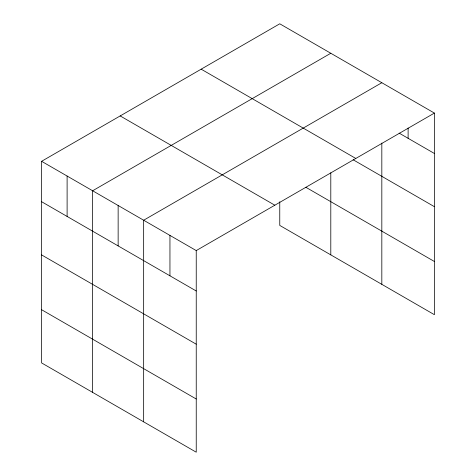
<?xml version="1.0" encoding="UTF-8"?>
<svg xmlns="http://www.w3.org/2000/svg" width="476" height="476" viewBox="0 0 476 476"><rect width="100%" height="100%" fill="white"/><g stroke="black" fill="none" stroke-linecap="round" stroke-linejoin="round"><path stroke-width="0.71" d="M381.823 143.08L381.823 284.339M41.596 161.305L196.237 250.584L196.237 452.2L41.596 362.92L41.596 161.305L279.763 23.8L434.404 113.08L434.404 314.695L279.763 225.416L279.763 201.77M330.796 53.264L92.63 190.769L92.63 392.379M381.823 82.729L143.657 220.227L143.657 421.843M196.237 250.584L434.404 113.08M399.138 133.125L434.404 153.486M201.169 69.175L355.81 158.46M353.121 159.757L434.404 206.685M305.913 187.318L434.404 261.497M120.19 115.93L274.83 205.21M41.596 201.711L196.237 290.991M41.596 254.91L196.237 344.19M41.596 309.721L196.237 399.001M408.116 128.026L408.116 138.308M330.796 172.794L330.796 254.874M169.95 235.406L169.95 275.812M118.143 205.501L118.143 245.908M67.11 176.037L67.11 216.443"/></g></svg>
